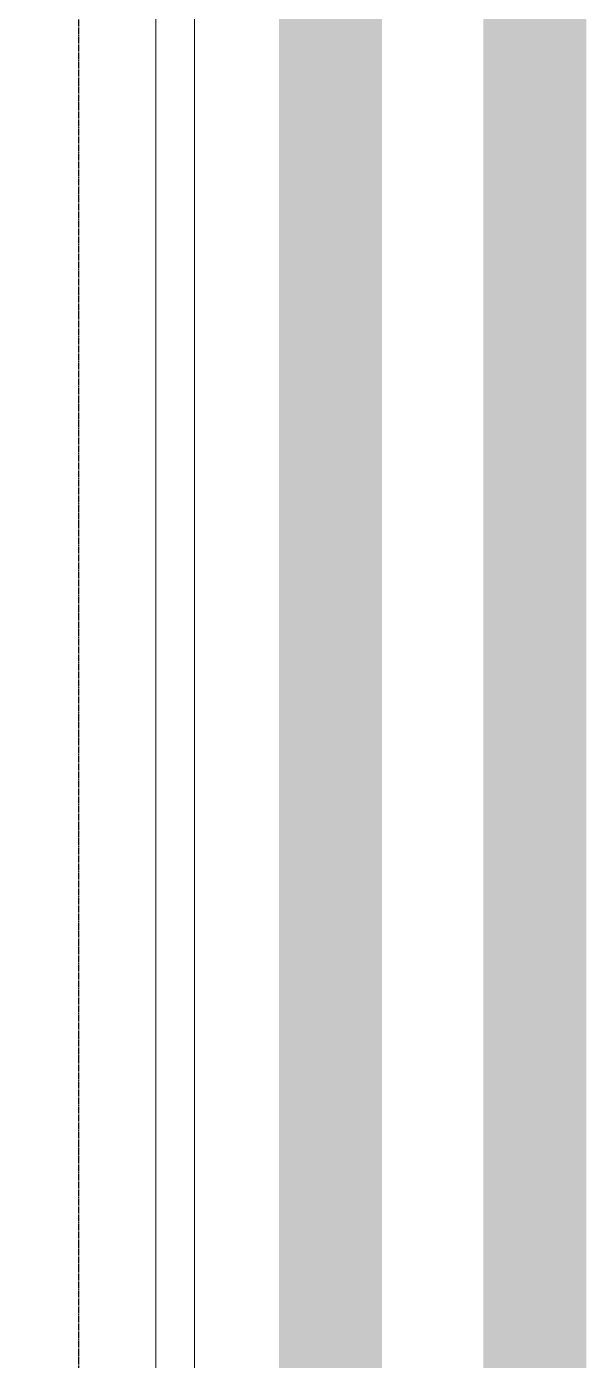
# Model space of a CAD drawing. Extents: x -3450 to 27857, y -1288 to 11880.
# Drawn here: x 1780 to 1997, y 508 to 1026 of the extents above; entities that cross this region are included whole.
import ezdxf

# ---------------------------------------------------------------- set-up
doc = ezdxf.new("R2010")
doc.units = 0
doc.linetypes.add('X-S-FAB-L20$0$COL-CEN-LIN', pattern=[3.25, 2.5, -0.25, 0.25, -0.25])
for name, color, linetype in [('188K-SM-03-F20-MECH-EQ-Y2257103$0$01-電力-CSA', 1, 'Continuous'), ('X-S-FAB-L20$0$1_l20平面圖_1_A-WALL-IN', 8, 'Continuous'), ('X-S-FAB-L20$0$BLOCK', 8, 'Continuous'), ('X-S-FAB-L20$0$CCL', 8, 'X-S-FAB-L20$0$COL-CEN-LIN')]:
    doc.layers.add(name, color=color, linetype=linetype)

# ---------------------------------------------------------------- blocks, each defined once
blk = doc.blocks.new('X-S-FAB-L20$0$FAB2-L05')
at = {"layer": 'X-S-FAB-L20$0$CCL'}
blk.add_line((-24360, 11005), (-24360, 0), dxfattribs=at)
blk = doc.blocks.new('X-S-FAB-L20')
at = {"layer": 'X-S-FAB-L20$0$1_l20平面圖_1_A-WALL-IN', "color": 3, "lineweight": 0, "ltscale": 10, "flags": 128}
for points in [[(1845, -35), (1845, 8303)], [(1830, 1465), (1830, 35)]]:
    blk.add_lwpolyline(points, dxfattribs=at)
at = {"layer": 'X-S-FAB-L20$0$BLOCK'}
blk.add_blockref('X-S-FAB-L20$0$FAB2-L05', (26160, -720), dxfattribs=at)
blk = doc.blocks.new('188K-SM-03-F20-MECH-EQ-Y2257103')
at = {"layer": '188K-SM-03-F20-MECH-EQ-Y2257103$0$01-電力-CSA', "color": 217, "ltscale": 1000, "true_color": 0x93278f, "const_width": 40, "elevation": -60}
blk.add_lwpolyline([(1533.715, 2197.992), (1977.301, 2197.992), (1977.301, 144.707)], dxfattribs=at)
at = {"layer": '188K-SM-03-F20-MECH-EQ-Y2257103$0$01-電力-CSA', "color": 3, "ltscale": 1000, "const_width": 40, "elevation": -60}
blk.add_lwpolyline([(1683.378, 2109.292), (1897.937, 2109.292), (1897.937, 79.715)], dxfattribs=at)

msp = doc.modelspace()

# ---------------------------------------------------------------- block references
for name in ['X-S-FAB-L20', '188K-SM-03-F20-MECH-EQ-Y2257103']:
    msp.add_blockref(name, (0, 0))

doc.saveas('drawing.dxf')
